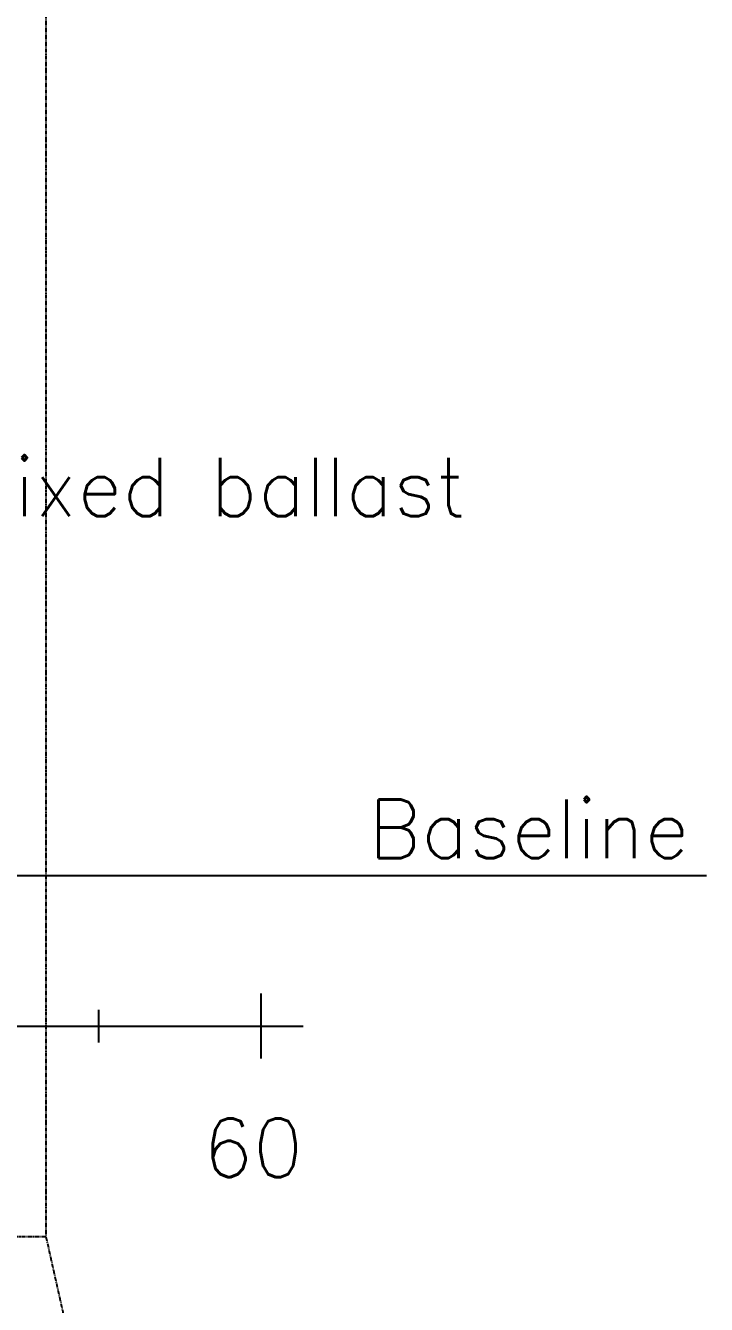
# Model space of a CAD drawing. Extents: x -79364 to 3230, y 28528 to 72157.
# Drawn here: x -38496 to -36402, y 47400 to 51332 of the extents above; entities that cross this region are included whole.
import ezdxf

# ---------------------------------------------------------------- set-up
doc = ezdxf.new("R2010")
doc.units = 0
doc.header["$LTSCALE"] = 500
doc.linetypes.add('CENTER', pattern=[7, 4, -1, 1, -1])
doc.linetypes.add('PHANTOM', pattern=[2.1, 1.25, -0.2, 0.125, -0.2, 0.125, -0.2])
doc.layers.get('0').update_dxf_attribs({"linetype": 'CONTINUOUS'})
for name, color, linetype in [('S0CO1', 1, 'CONTINUOUS'), ('S0PH1', 1, 'PHANTOM'), ('S0TX2', 2, 'CONTINUOUS')]:
    doc.layers.add(name, color=color, linetype=linetype)
doc.styles.add('18', font='romans', dxfattribs={"height": 180})

# ---------------------------------------------------------------- blocks, each defined once
blk = doc.blocks.new('A$C64097268')
for p, q in [((35000, -100), (35000, 100)), ((34500, -50), (34500, 50)), ((-2758.9, 0), (35128.7, 0))]:
    blk.add_line(p, q)
at = {"layer": 'S0TX2', "style": '18'}
blk.add_text('60', height=180, dxfattribs=at).set_placement((34820.1, -464.2))

msp = doc.modelspace()

# ---------------------------------------------------------------- linework, layer by layer
at = {"layer": 'S0CO1', "color": 0, "linetype": 'Continuous'}
msp.add_line((-75348.424, 48718.23), (-36402.495, 48718.23), dxfattribs=at)
at = {"layer": 'S0PH1', "color": 0, "ltscale": 0.02}
msp.add_line((-38432.906, 47607.131), (-37818.091, 44868.897), dxfattribs=at)
msp.add_lwpolyline([(-42384.092, 53718.723), (-38432.906, 53718.723), (-38432.906, 47607.131), (-42384.092, 47607.131)], close=True, dxfattribs=at)

# ---------------------------------------------------------------- block references
at = {"layer": 'S0CO1', "color": 0, "linetype": 'CENTER'}
msp.add_blockref('A$C64097268', (-72770.823, 48255.546), dxfattribs=at)

# ---------------------------------------------------------------- texts
at = {"layer": 'S0TX2', "color": 0, "char_height": 180, "attachment_point": 1, "style": '18'}
for s, insert in [('Fixed ballast', (-38668.698, 50003.11)), ('Baseline', (-37441.91, 48952.228))]:
    msp.add_mtext_dynamic_manual_height_columns(s, width=3720.80349, gutter_width=1000, heights=[0], dxfattribs=dict(at, insert=insert))

doc.saveas('drawing.dxf')
